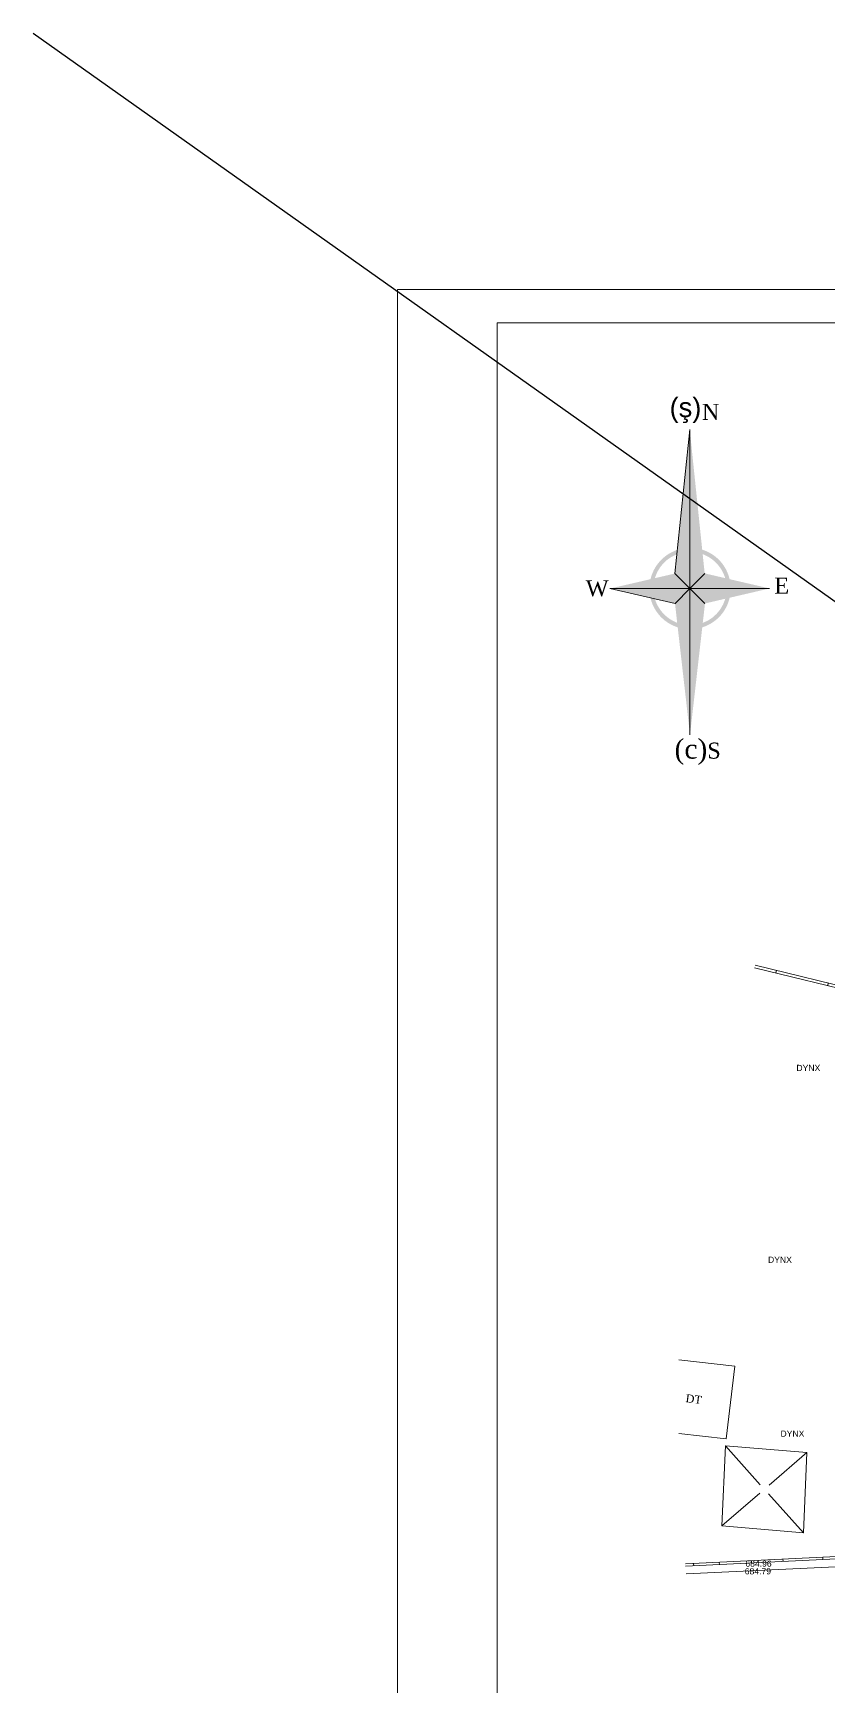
# Model space of a CAD drawing. Header units: feet. Extents: x 3381 to 682707, y 675186 to 4374675.
# Drawn here: x 680448.8 to 680578.2, y 4372491.9 to 4372760.5 of the extents above; entities that cross this region are included whole.
import ezdxf

# ---------------------------------------------------------------- set-up
doc = ezdxf.new("R2010")
doc.units = ezdxf.units.FT
doc.header["$MEASUREMENT"] = 0
doc.header["$PDMODE"] = 34
doc.header["$PDSIZE"] = 0.01
doc.linetypes.add('ACAD_ISO03W100', pattern=[30, 12, -18])
doc.layers.get('0').update_dxf_attribs({"linetype": 'CONTINUOUS'})
for name, color, linetype in [('0_Point_Height', 2, 'CONTINUOUS'), ('0_Point_Point', 7, 'CONTINUOUS'), ('Kompass', 7, 'CONTINUOUS'), ('Yazilar', 7, 'CONTINUOUS')]:
    doc.layers.add(name, color=color, linetype=linetype)
for name, color, linetype, lineweight in [('das tikili', 5, 'CONTINUOUS', 0), ('kontur', 5, 'CONTINUOUS', 0), ('rabit xt', 7, 'CONTINUOUS', 13)]:
    doc.layers.add(name, color=color, linetype=linetype, lineweight=lineweight)
doc.styles.get("Standard").update_dxf_attribs({"font": 'arial.ttf', "height": 1.5})
doc.styles.add('Standart', font='times.ttf')

msp = doc.modelspace()

# ---------------------------------------------------------------- hatches: boundary and pattern name
at = {"layer": 'Kompass', "lineweight": 9}
h = msp.add_hatch(color=5, dxfattribs=at)
h.set_gradient(color1=(0, 0, 255), one_color=1, tint=1)
h.paths.add_polyline_path([(680555.523, 4372670.333), (680553.081, 4372672.758), (680555.529, 4372696.174)])
h = msp.add_hatch(color=220, dxfattribs=at)
h.set_gradient(color1=(236, 9, 164), tint=1)
h.paths.add_polyline_path([(680555.523, 4372670.338), (680557.961, 4372672.776), (680555.529, 4372696.174)])
h = msp.add_hatch(color=5, dxfattribs=at)
edge = h.paths.add_edge_path()
edge.add_line((680555.567, 4372676.294), (680555.566, 4372676.945))
edge.add_arc((680555.608, 4372670.369), 6.576, 13.04557, 90.36246, ccw=False)
edge.add_line((680562.014, 4372671.853), (680561.297, 4372672.02))
edge.add_arc((680555.534, 4372670.271), 6.023, 16.87652, 89.68771)
edge = h.paths.add_edge_path()
edge.add_line((680553.454, 4372675.902), (680553.528, 4372676.618))
edge.add_arc((680555.61, 4372670.312), 6.641, 108.26723, 179.86034)
edge.add_line((680548.969, 4372670.328), (680549.62, 4372670.328))
edge.add_arc((680555.576, 4372670.337), 5.956, 110.87362, 180.07766, ccw=False)
edge = h.paths.add_edge_path()
edge.add_line((680549.863, 4372668.646), (680549.147, 4372668.81))
edge.add_arc((680555.564, 4372670.314), 6.591, 193.18314, 270.13483)
edge.add_line((680555.58, 4372663.722), (680555.569, 4372664.373))
edge.add_arc((680555.638, 4372670.411), 6.039, 196.99488, 269.34396, ccw=False)
edge.add_line((680549.863, 4372668.646), (680549.863, 4372668.646))
edge = h.paths.add_edge_path()
edge.add_line((680557.567, 4372664.026), (680557.649, 4372664.744))
edge.add_arc((680555.583, 4372670.332), 5.958, 290.29292, 360.10887)
edge.add_line((680561.541, 4372670.343), (680562.191, 4372670.339))
edge.add_arc((680555.609, 4372670.311), 6.582, -72.69301, 0.24835, ccw=False)
edge.add_line((680557.567, 4372664.026), (680557.649, 4372664.744))
edge.add_line((680557.649, 4372664.744), (680557.567, 4372664.026))
h = msp.add_hatch(color=220, dxfattribs=at)
h.set_gradient(color1=(236, 9, 164), tint=1)
h.paths.add_polyline_path([(680555.572, 4372670.342), (680553.126, 4372672.767), (680542.535, 4372670.322), (680555.568, 4372670.346)])
h = msp.add_hatch(color=5, dxfattribs=at)
h.set_gradient(color1=(0, 0, 255), one_color=1, tint=1, name='CURVED')
h.paths.add_polyline_path([(680555.568, 4372670.342), (680558.005, 4372672.784), (680568.512, 4372670.344)])
h = msp.add_hatch(color=5, dxfattribs=at)
h.set_gradient(color1=(0, 0, 255), one_color=1, tint=1, name='HEMISPHERICAL')
h.paths.add_polyline_path([(680555.564, 4372670.334), (680553.137, 4372667.898), (680542.535, 4372670.322)])
h = msp.add_hatch(color=220, dxfattribs=at)
h.set_gradient(color1=(236, 9, 164), tint=1)
h.paths.add_polyline_path([(680553.135, 4372667.895), (680555.572, 4372670.334), (680555.573, 4372646.552)])
h = msp.add_hatch(color=5, dxfattribs=at)
h.set_gradient(color1=(0, 0, 255), one_color=1, tint=1, name='HEMISPHERICAL')
h.paths.add_polyline_path([(680555.572, 4372670.334), (680555.573, 4372646.552), (680558.01, 4372667.908)])
h = msp.add_hatch(color=220, dxfattribs=at)
h.set_gradient(color1=(236, 9, 164), tint=1, name='INVHEMISPHERICAL')
h.paths.add_polyline_path([(680558.01, 4372667.908), (680555.58, 4372670.334), (680568.512, 4372670.344)])

# ---------------------------------------------------------------- linework, layer by layer
at = {"color": 1, "lineweight": 30}
msp.add_line((680448.768, 4372760.546), (681004.723, 4372366.794), dxfattribs=at)
at = {"linetype": 'Continuous', "lineweight": 9}
for p, q in [((680591.968, 4372602.43, 701.736), (680566.071, 4372608.753)), ((680591.64, 4372602.922, 690.28), (680566.166, 4372609.141)), ((680569.631, 4372608.295), (680569.541, 4372607.905)), ((680578.058, 4372606.238, 228.337), (680577.968, 4372605.848, 228.337)), ((680584.365, 4372513.36, 676.348), (680554.84, 4372511.926)), ((680584.771, 4372512.979, 685.19), (680554.859, 4372511.526)), ((680556.168, 4372511.99), (680556.184, 4372511.591)), ((680560.332, 4372512.193), (680560.348, 4372511.793)), ((680565.571, 4372512.447), (680565.587, 4372512.047)), ((680570.693, 4372512.696), (680570.709, 4372512.296)), ((680577.142, 4372513.009), (680577.159, 4372512.609))]:
    msp.add_line(p, q, dxfattribs=at)
at = {"color": 30, "linetype": 'Continuous', "lineweight": 9}
msp.add_line((680584.46, 4372511.703, 684.841), (680554.934, 4372510.314), dxfattribs=at)
at = {"layer": '0_Point_Point', "lineweight": 9}
for p in [(680564.339, 4372510.73, 684.792), (680564.44, 4372511.978, 684.956)]:
    msp.add_point(p, dxfattribs=at)
at = {"layer": 'das tikili', "color": 0, "lineweight": 9}
for p, q in [((680553.758, 4372545.063, 689.594), (680562.84, 4372544.039, 689.594)), ((680562.84, 4372544.039, 689.594), (680561.437, 4372532.224, 689.594)), ((680561.339, 4372531.097, 689.594), (680560.772, 4372518.079, 689.594)), ((680561.339, 4372531.097, 689.594), (680574.572, 4372529.996, 689.594)), ((680574.572, 4372529.996, 689.594), (680574.005, 4372516.978, 689.594))]:
    msp.add_line(p, q, dxfattribs=at)
at = {"layer": 'das tikili', "color": 0, "lineweight": 9, "elevation": 689.594}
for points in [[(680561.437, 4372532.224), (680553.758, 4372533.09)], [(680567.004, 4372524.782), (680561.339, 4372531.097)], [(680568.429, 4372524.691), (680574.572, 4372529.996)], [(680560.772, 4372518.079), (680566.915, 4372523.384)], [(680560.772, 4372518.079), (680574.005, 4372516.978), (680568.339, 4372523.293)]]:
    msp.add_lwpolyline(points, dxfattribs=at)
at = {"layer": 'Kompass', "color": 5, "lineweight": 9}
msp.add_lwpolyline([(680555.523, 4372670.333), (680553.081, 4372672.758), (680555.529, 4372696.174), (680555.523, 4372670.333)], close=True, dxfattribs=at)
at = {"layer": 'Kompass', "lineweight": 9}
for points in [[(680555.573, 4372696.182), (680555.573, 4372646.552)], [(680555.568, 4372670.342), (680553.126, 4372672.767), (680558.01, 4372667.908)], [(680558.005, 4372672.784), (680555.568, 4372670.337), (680553.135, 4372667.895)], [(680568.512, 4372670.344), (680542.535, 4372670.322)]]:
    msp.add_lwpolyline(points, dxfattribs=at)
at = {"layer": 'Kompass', "color": 5, "lineweight": 9}
msp.add_lwpolyline([(680555.564, 4372670.334), (680553.137, 4372667.898), (680542.535, 4372670.322), (680555.564, 4372670.334)], dxfattribs=at)
at = {"layer": 'rabit xt', "color": 7, "lineweight": 20, "ltscale": 0.3}
for points in [[(680508.03, 4372718.883), (680960.922, 4372718.883), (680960.922, 4372398.623)], [(680508.03, 4372718.883), (680508.03, 4372398.623), (680960.922, 4372398.623)]]:
    msp.add_lwpolyline(points, dxfattribs=at)
msp.add_lwpolyline([(680524.205, 4372713.491), (680950.139, 4372713.491), (680950.139, 4372404.015), (680524.205, 4372404.015)], close=True, dxfattribs=at)

# ---------------------------------------------------------------- texts
at = {"layer": '0_Point_Height', "color": 0, "lineweight": 9}
for s, p in [('684.79', (680564.474, 4372510.216, 684.792)), ('684.96', (680564.575, 4372511.464, 684.956))]:
    msp.add_text(s, height=1, dxfattribs=at).set_placement(p)
at = {"layer": 'Kompass', "color": 1, "lineweight": 9, "ltscale": 0.2, "insert": (680552.257, 4372701.335), "char_height": 3.16823, "width": 9.58732, "attachment_point": 1}
msp.add_mtext('{\\fArial|b0|i0|c238|p34;(ş)}', dxfattribs=at)
at = {"layer": 'Kompass', "color": 1, "lineweight": 9, "attachment_point": 1, "rotation": 0.01316, "style": 'Standart'}
for s, insert, char_height, width in [('N', (680557.505, 4372700.323), 2.605, 1.80323), ('E', (680569.292, 4372672.1), 2.605, 2.71353), ('{\\H1.216x;(c)}S', (680553.072, 4372645.87, -127.104), 2.60511, 1.88893)]:
    msp.add_mtext(s, dxfattribs=dict(at, insert=insert, char_height=char_height, width=width))
at = {"layer": 'Kompass', "color": 1, "insert": (680538.629, 4372671.666), "char_height": 2.605, "width": 3.77532, "attachment_point": 1, "rotation": 0.01316, "style": 'Standart'}
msp.add_mtext('W', dxfattribs=at)
at = {"layer": 'kontur', "color": 0, "linetype": 'ACAD_ISO03W100', "lineweight": 9, "ltscale": 0.35, "char_height": 1, "attachment_point": 1}
for insert in [(680572.872, 4372592.974), (680568.255, 4372561.814), (680570.285, 4372533.572)]:
    msp.add_mtext_dynamic_manual_height_columns('DYNX', width=10.61016, gutter_width=12.5, heights=[0], dxfattribs=dict(at, insert=insert))
at = {"layer": 'Yazilar', "lineweight": 9, "insert": (680554.969, 4372539.499), "char_height": 1.3, "width": 0.10588, "attachment_point": 1, "rotation": 352.92793}
msp.add_mtext('{\\fTimes New Roman|b0|i0|c0|p18;DT}', dxfattribs=at)

doc.saveas('drawing.dxf')
